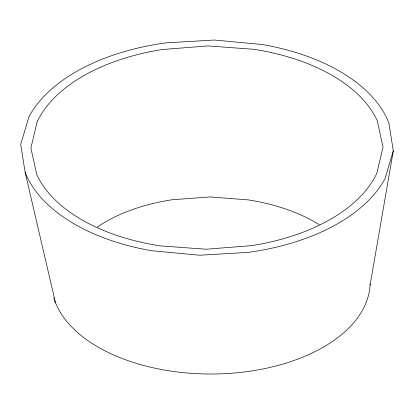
<?xml version="1.0" encoding="UTF-8"?>
<svg xmlns="http://www.w3.org/2000/svg" width="414" height="414" viewBox="0 0 414 414"><rect width="100%" height="100%" fill="white"/><g stroke="black" fill="none" stroke-linecap="round" stroke-linejoin="round"><path stroke-width="0.62" d="M370.075 285.174L393.3 150.851L388.865 122.891A184.039 106.253 0 0 0 262.367 44.526L214.395 40.034L165.926 42.87A188.882 109.053 0 0 0 28.98 116.676L20.7 144.414L25.135 172.369L55.481 302.737M393.3 150.851L385.041 178.589A188.882 109.053 0 0 1 248.074 252.395L199.605 255.226L151.638 250.729A184.039 106.253 0 0 1 25.135 172.369M319.173 224.642A149.532 86.329 0 0 0 248.607 199.936L210.286 196.935L172.001 199.76A146.473 84.565 0 0 0 97.321 227.069M370.137 283.916A159.385 92.022 0 0 1 225.045 373.651A159.385 92.022 0 0 1 54.581 300.279M54.162 299.037A159.385 92.022 0 0 1 53.768 297.795M37.141 121.768L30.915 148.093L36.686 174.382A173.714 100.291 0 0 0 160.554 245.9L206.094 249.228L251.691 245.631A178.439 103.019 0 0 0 376.802 173.394L383.038 147.068L377.268 120.779A173.714 100.291 0 0 0 253.399 49.261L207.859 45.933L162.262 49.53A178.439 103.019 0 0 0 37.151 121.768"/></g></svg>
